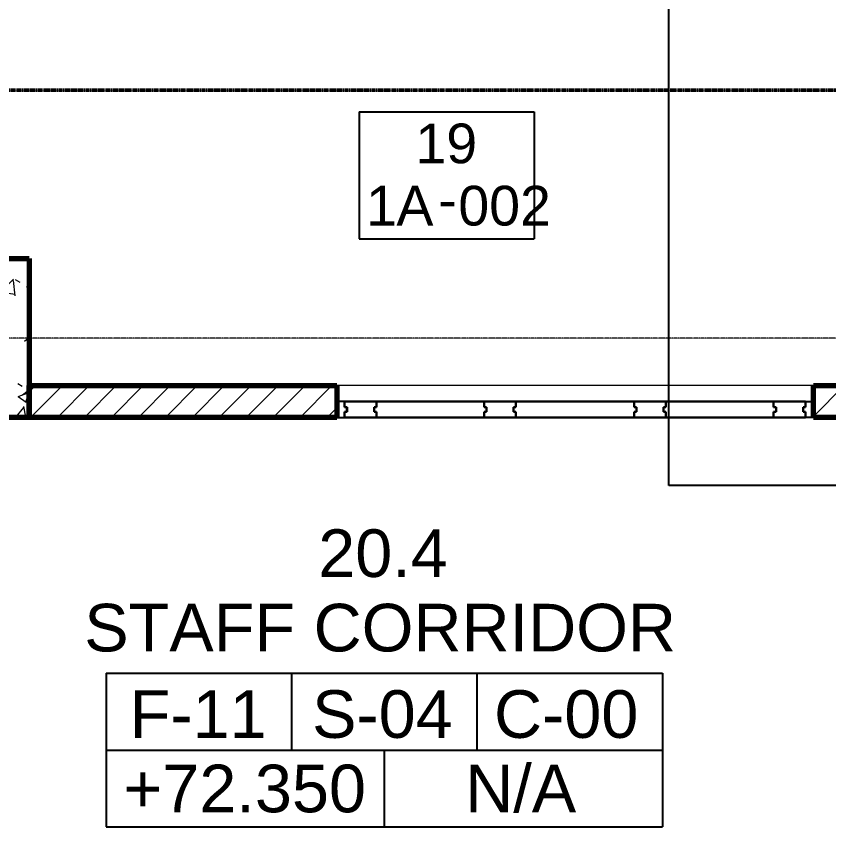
# Model space of a CAD drawing. Header units: millimetres. Extents: x -920221 to -841619, y -18676 to 22445.
# Drawn here: x -903239 to -898126, y 501 to 5605 of the extents above; entities that cross this region are included whole.
import ezdxf
from ezdxf.xclip import XClip

# ---------------------------------------------------------------- set-up
doc = ezdxf.new("R2010")
doc.units = ezdxf.units.MM
doc.header["$XCLIPFRAME"] = 0
doc.linetypes.add('DPA_Grid _ Level 100', pattern=[10, 5.5, -1.6, 1.3, -1.6])
for name, color, linetype, lineweight in [('A-COLS', 5, 'Continuous', 70), ('A-COLS-E', 1, 'Continuous', 35), ('A-DOOR', 3, 'Continuous', 25), ('A-DOOR-E', 2, 'Continuous', 25), ('A-DOOR-FRAM', 3, 'Continuous', 25), ('A-DOOR-IDEN', 3, 'Continuous', 25), ('A-ROOM-IDEN', 3, 'Continuous', 25), ('A-ROOM-LINE', 3, 'Continuous', 25), ('A-WALL', 5, 'Continuous', 35), ('A-WALL-PATT', 1, 'Continuous', 9), ('G-ANNO-SECL', 3, 'Continuous', 9), ('S-GRID', 251, 'Continuous', 9), ('WALL-E', 2, 'Continuous', 9)]:
    doc.layers.add(name, color=color, linetype=linetype, lineweight=lineweight)
doc.styles.add('Arial_1', font='arial.ttf', dxfattribs={"height": 250})
doc.styles.add('Arial_2', font='arial.ttf', dxfattribs={"height": 300})
doc.styles.add('Arial_3', font='arial.ttf', dxfattribs={"height": 2.5})

# ---------------------------------------------------------------- blocks, each defined once
blk = doc.blocks.new('A33 - _Wall_ Access Panel 3000 x 3000-18927021-4280-01 ENLARGED LOWER PLATFORM LEVEL - REFLECTED CEILING PLAN - SHEET 1')
at = {"layer": 'A-DOOR'}
for p, q in [((-1450, 100), (-1450, 65)), ((-1250, 100), (-1450, 100)), ((-1450, 65), (-1435, 65)), ((-1435, 65), (-1435, 35)), ((-1265, 65), (-1250, 65)), ((-1265, 35), (-1265, 65)), ((-1265, 65), (-1265, 35)), ((-1250, 65), (-1265, 65)), ((-1250, 65), (-1250, 100)), ((-1250, 100), (-1250, 65)), ((-571.7, 100), (-1250, 100)), ((-571.7, 100), (-571.7, 65)), ((-371.7, 100), (-571.7, 100)), ((-571.7, 65), (-571.7, 100)), ((-571.7, 65), (-556.7, 65)), ((-556.7, 65), (-571.7, 65)), ((-556.7, 65), (-556.7, 35)), ((-556.7, 35), (-556.7, 65)), ((-386.7, 65), (-371.7, 65)), ((-386.7, 35), (-386.7, 65)), ((-386.7, 65), (-386.7, 35)), ((-371.7, 65), (-386.7, 65)), ((-371.7, 65), (-371.7, 100)), ((-371.7, 100), (-371.7, 65)), ((371.6, 100), (-371.7, 100)), ((371.6, 65), (371.6, 100)), ((386.6, 65), (371.6, 65)), ((371.7, 100), (371.7, 65)), ((571.7, 100), (371.7, 100)), ((371.7, 65), (386.7, 65)), ((386.6, 35), (386.6, 65)), ((386.7, 65), (386.7, 35)), ((556.7, 65), (571.7, 65)), ((556.7, 35), (556.7, 65)), ((556.7, 65), (556.7, 35)), ((571.7, 65), (556.7, 65)), ((571.7, 65), (571.7, 100)), ((571.7, 100), (571.7, 65)), ((1250, 100), (571.7, 100)), ((1250, 100), (1250, 65)), ((1450, 100), (1250, 100)), ((1250, 65), (1250, 100)), ((1250, 65), (1265, 65)), ((1265, 65), (1250, 65)), ((1265, 65), (1265, 35)), ((1265, 35), (1265, 65)), ((1435, 65), (1450, 65)), ((1435, 35), (1435, 65)), ((1450, 65), (1450, 100)), ((-1450, 35), (-1450, 0)), ((-1435, 35), (-1450, 35)), ((-1450, 0), (-1250, 0)), ((-1250, 35), (-1265, 35)), ((-1265, 35), (-1250, 35)), ((-1250, 0), (-1250, 35)), ((-1250, 35), (-1250, 0)), ((-1250, 0), (-571.7, 0)), ((-571.7, 35), (-571.7, 0)), ((-556.7, 35), (-571.7, 35)), ((-571.7, 35), (-556.7, 35)), ((-571.7, 0), (-571.7, 35)), ((-571.7, 0), (-371.7, 0)), ((-371.7, 35), (-386.7, 35)), ((-386.7, 35), (-371.7, 35)), ((-371.7, 0), (-371.7, 35)), ((-371.7, 35), (-371.7, 0)), ((-371.7, 0), (371.6, 0)), ((371.6, 35), (386.6, 35)), ((371.6, 0), (371.6, 35)), ((371.7, 35), (371.7, 0)), ((386.7, 35), (371.7, 35)), ((371.7, 0), (571.7, 0)), ((571.7, 35), (556.7, 35)), ((556.7, 35), (571.7, 35)), ((571.7, 0), (571.7, 35)), ((571.7, 35), (571.7, 0)), ((571.7, 0), (1250, 0)), ((1250, 35), (1250, 0)), ((1265, 35), (1250, 35)), ((1250, 35), (1265, 35)), ((1250, 0), (1250, 35)), ((1250, 0), (1450, 0)), ((1450, 35), (1435, 35)), ((1450, 0), (1450, 35))]:
    blk.add_line(p, q, dxfattribs=at)
at = {"layer": 'A-DOOR-E'}
for p, q in [((-1450, 100), (-1250, 100)), ((-1450, 65), (-1450, 100)), ((-1435, 65), (-1450, 65)), ((-1435, 35), (-1435, 65)), ((-1265, 65), (-1265, 35)), ((-1250, 65), (-1265, 65)), ((-1250, 65), (-1265, 65)), ((-1265, 65), (-1265, 35)), ((-1265, 35), (-1265, 65)), ((-1265, 65), (-1250, 65)), ((-1250, 65), (-1265, 65)), ((-1265, 65), (-1265, 35)), ((-1265, 35), (-1265, 65)), ((-1265, 65), (-1250, 65)), ((-1265, 35), (-1265, 65)), ((-1265, 65), (-1250, 65)), ((-1265, 65), (-1250, 65)), ((-1265, 35), (-1265, 65)), ((-1265, 65), (-1250, 65)), ((-1265, 35), (-1265, 65)), ((-1250, 100), (-1250, 65)), ((-571.7, 100), (-1250, 100)), ((-1250, 100), (-1250, 65)), ((-1250, 65), (-1250, 100)), ((-1250, 100), (-571.7, 100)), ((-571.7, 100), (-1250, 100)), ((-1250, 100), (-1250, 65)), ((-1250, 65), (-1250, 100)), ((-1250, 100), (-571.7, 100)), ((-1250, 65), (-1250, 100)), ((-1250, 100), (-571.7, 100)), ((-1250, 100), (-571.7, 100)), ((-1250, 65), (-1250, 100)), ((-1250, 100), (-571.7, 100)), ((-1250, 65), (-1250, 100)), ((-571.7, 100), (-371.7, 100)), ((-571.7, 65), (-571.7, 100)), ((-571.7, 65), (-571.7, 100)), ((-571.7, 100), (-571.7, 65)), ((-571.7, 65), (-571.7, 100)), ((-571.7, 100), (-571.7, 65)), ((-571.7, 100), (-571.7, 65)), ((-571.7, 100), (-571.7, 65)), ((-571.7, 100), (-571.7, 65)), ((-556.7, 65), (-571.7, 65)), ((-556.7, 65), (-571.7, 65)), ((-571.7, 65), (-556.7, 65)), ((-556.7, 65), (-571.7, 65)), ((-571.7, 65), (-556.7, 65)), ((-571.7, 65), (-556.7, 65)), ((-571.7, 65), (-556.7, 65)), ((-571.7, 65), (-556.7, 65)), ((-556.7, 35), (-556.7, 65)), ((-556.7, 35), (-556.7, 65)), ((-556.7, 65), (-556.7, 35)), ((-556.7, 35), (-556.7, 65)), ((-556.7, 65), (-556.7, 35)), ((-556.7, 65), (-556.7, 35)), ((-556.7, 65), (-556.7, 35)), ((-556.7, 65), (-556.7, 35)), ((-386.7, 65), (-386.7, 35)), ((-371.7, 65), (-386.7, 65)), ((-371.7, 65), (-386.7, 65)), ((-386.7, 65), (-386.7, 35)), ((-386.7, 35), (-386.7, 65)), ((-386.7, 65), (-371.7, 65)), ((-371.7, 65), (-386.7, 65)), ((-386.7, 65), (-386.7, 35)), ((-386.7, 35), (-386.7, 65)), ((-386.7, 65), (-371.7, 65)), ((-386.7, 35), (-386.7, 65)), ((-386.7, 65), (-371.7, 65)), ((-386.7, 65), (-371.7, 65)), ((-386.7, 35), (-386.7, 65)), ((-386.7, 65), (-371.7, 65)), ((-386.7, 35), (-386.7, 65)), ((-371.7, 100), (-371.7, 65)), ((371.6, 100), (-371.7, 100)), ((-371.7, 100), (-371.7, 65)), ((-371.7, 65), (-371.7, 100)), ((-371.7, 100), (371.6, 100)), ((371.6, 100), (-371.7, 100)), ((-371.7, 100), (-371.7, 65)), ((-371.7, 65), (-371.7, 100)), ((-371.7, 100), (371.6, 100)), ((-371.7, 65), (-371.7, 100)), ((-371.7, 100), (371.6, 100)), ((-371.7, 100), (371.6, 100)), ((-371.7, 65), (-371.7, 100)), ((-371.7, 100), (371.6, 100)), ((-371.7, 65), (-371.7, 100)), ((371.6, 65), (371.6, 100)), ((371.6, 100), (371.6, 65)), ((371.6, 65), (371.6, 100)), ((371.6, 100), (371.6, 65)), ((371.6, 100), (371.6, 65)), ((371.6, 100), (371.6, 65)), ((371.6, 100), (371.6, 65)), ((386.6, 65), (371.6, 65)), ((371.6, 65), (386.6, 65)), ((386.6, 65), (371.6, 65)), ((371.6, 65), (386.6, 65)), ((371.6, 65), (386.6, 65)), ((371.6, 65), (386.6, 65)), ((371.6, 65), (386.6, 65)), ((371.7, 100), (571.7, 100)), ((371.7, 65), (371.7, 100)), ((386.7, 65), (371.7, 65)), ((386.6, 35), (386.6, 65)), ((386.6, 65), (386.6, 35)), ((386.6, 35), (386.6, 65)), ((386.6, 65), (386.6, 35)), ((386.6, 65), (386.6, 35)), ((386.6, 65), (386.6, 35)), ((386.6, 65), (386.6, 35)), ((386.7, 35), (386.7, 65)), ((556.7, 65), (556.7, 35)), ((571.7, 65), (556.7, 65)), ((571.7, 65), (556.7, 65)), ((556.7, 65), (556.7, 35)), ((556.7, 35), (556.7, 65)), ((556.7, 65), (571.7, 65)), ((571.7, 65), (556.7, 65)), ((556.7, 65), (556.7, 35)), ((556.7, 35), (556.7, 65)), ((556.7, 65), (571.7, 65)), ((556.7, 35), (556.7, 65)), ((556.7, 65), (571.7, 65)), ((556.7, 65), (571.7, 65)), ((556.7, 35), (556.7, 65)), ((556.7, 65), (571.7, 65)), ((556.7, 35), (556.7, 65)), ((571.7, 100), (571.7, 65)), ((1250, 100), (571.7, 100)), ((571.7, 100), (571.7, 65)), ((571.7, 65), (571.7, 100)), ((571.7, 100), (1250, 100)), ((1250, 100), (571.7, 100)), ((571.7, 100), (571.7, 65)), ((571.7, 65), (571.7, 100)), ((571.7, 100), (1250, 100)), ((571.7, 65), (571.7, 100)), ((571.7, 100), (1250, 100)), ((571.7, 100), (1250, 100)), ((571.7, 65), (571.7, 100)), ((571.7, 100), (1250, 100)), ((571.7, 65), (571.7, 100)), ((1250, 100), (1450, 100)), ((1250, 65), (1250, 100)), ((1250, 65), (1250, 100)), ((1250, 100), (1250, 65)), ((1250, 65), (1250, 100)), ((1250, 100), (1250, 65)), ((1250, 100), (1250, 65)), ((1250, 100), (1250, 65)), ((1250, 100), (1250, 65)), ((1265, 65), (1250, 65)), ((1265, 65), (1250, 65)), ((1250, 65), (1265, 65)), ((1265, 65), (1250, 65)), ((1250, 65), (1265, 65)), ((1250, 65), (1265, 65)), ((1250, 65), (1265, 65)), ((1250, 65), (1265, 65)), ((1265, 35), (1265, 65)), ((1265, 35), (1265, 65)), ((1265, 65), (1265, 35)), ((1265, 35), (1265, 65)), ((1265, 65), (1265, 35)), ((1265, 65), (1265, 35)), ((1265, 65), (1265, 35)), ((1265, 65), (1265, 35)), ((1435, 65), (1435, 35)), ((1450, 65), (1435, 65)), ((1450, 100), (1450, 65)), ((-1450, 35), (-1435, 35)), ((-1450, 0), (-1450, 35)), ((-1250, 0), (-1450, 0)), ((-1265, 35), (-1250, 35)), ((-1265, 35), (-1250, 35)), ((-1250, 35), (-1265, 35)), ((-1265, 35), (-1250, 35)), ((-1250, 35), (-1265, 35)), ((-1250, 35), (-1265, 35)), ((-1250, 35), (-1265, 35)), ((-1250, 35), (-1265, 35)), ((-1250, 35), (-1250, 0)), ((-1250, 35), (-1250, 0)), ((-1250, 0), (-1250, 35)), ((-1250, 35), (-1250, 0)), ((-1250, 0), (-1250, 35)), ((-1250, 0), (-1250, 35)), ((-1250, 0), (-1250, 35)), ((-1250, 0), (-1250, 35)), ((-1250, 0), (-571.7, 0)), ((-571.7, 0), (-1250, 0)), ((-1250, 0), (-571.7, 0)), ((-571.7, 0), (-1250, 0)), ((-571.7, 0), (-1250, 0)), ((-571.7, 0), (-1250, 0)), ((-571.7, 0), (-1250, 0)), ((-571.7, 35), (-556.7, 35)), ((-571.7, 0), (-571.7, 35)), ((-571.7, 0), (-571.7, 35)), ((-571.7, 35), (-556.7, 35)), ((-556.7, 35), (-571.7, 35)), ((-571.7, 35), (-571.7, 0)), ((-571.7, 0), (-571.7, 35)), ((-571.7, 35), (-556.7, 35)), ((-556.7, 35), (-571.7, 35)), ((-571.7, 35), (-571.7, 0)), ((-556.7, 35), (-571.7, 35)), ((-571.7, 35), (-571.7, 0)), ((-571.7, 35), (-571.7, 0)), ((-556.7, 35), (-571.7, 35)), ((-571.7, 35), (-571.7, 0)), ((-556.7, 35), (-571.7, 35)), ((-371.7, 0), (-571.7, 0)), ((-386.7, 35), (-371.7, 35)), ((-386.7, 35), (-371.7, 35)), ((-371.7, 35), (-386.7, 35)), ((-386.7, 35), (-371.7, 35)), ((-371.7, 35), (-386.7, 35)), ((-371.7, 35), (-386.7, 35)), ((-371.7, 35), (-386.7, 35)), ((-371.7, 35), (-386.7, 35)), ((-371.7, 35), (-371.7, 0)), ((-371.7, 35), (-371.7, 0)), ((-371.7, 0), (-371.7, 35)), ((-371.7, 35), (-371.7, 0)), ((-371.7, 0), (-371.7, 35)), ((-371.7, 0), (-371.7, 35)), ((-371.7, 0), (-371.7, 35)), ((-371.7, 0), (-371.7, 35)), ((-371.7, 0), (371.6, 0)), ((371.6, 0), (-371.7, 0)), ((-371.7, 0), (371.6, 0)), ((371.6, 0), (-371.7, 0)), ((371.6, 0), (-371.7, 0)), ((371.6, 0), (-371.7, 0)), ((371.6, 0), (-371.7, 0)), ((371.6, 0), (371.6, 35)), ((371.6, 35), (386.6, 35)), ((386.6, 35), (371.6, 35)), ((371.6, 35), (371.6, 0)), ((371.6, 0), (371.6, 35)), ((371.6, 35), (386.6, 35)), ((386.6, 35), (371.6, 35)), ((371.6, 35), (371.6, 0)), ((386.6, 35), (371.6, 35)), ((371.6, 35), (371.6, 0)), ((371.6, 35), (371.6, 0)), ((386.6, 35), (371.6, 35)), ((371.6, 35), (371.6, 0)), ((386.6, 35), (371.6, 35)), ((371.7, 35), (386.7, 35)), ((371.7, 0), (371.7, 35)), ((571.7, 0), (371.7, 0)), ((556.7, 35), (571.7, 35)), ((556.7, 35), (571.7, 35)), ((571.7, 35), (556.7, 35)), ((556.7, 35), (571.7, 35)), ((571.7, 35), (556.7, 35)), ((571.7, 35), (556.7, 35)), ((571.7, 35), (556.7, 35)), ((571.7, 35), (556.7, 35)), ((571.7, 35), (571.7, 0)), ((571.7, 35), (571.7, 0)), ((571.7, 0), (571.7, 35)), ((571.7, 35), (571.7, 0)), ((571.7, 0), (571.7, 35)), ((571.7, 0), (571.7, 35)), ((571.7, 0), (571.7, 35)), ((571.7, 0), (571.7, 35)), ((571.7, 0), (1250, 0)), ((1250, 0), (571.7, 0)), ((571.7, 0), (1250, 0)), ((1250, 0), (571.7, 0)), ((1250, 0), (571.7, 0)), ((1250, 0), (571.7, 0)), ((1250, 0), (571.7, 0)), ((1250, 35), (1265, 35)), ((1250, 0), (1250, 35)), ((1250, 0), (1250, 35)), ((1250, 35), (1265, 35)), ((1265, 35), (1250, 35)), ((1250, 35), (1250, 0)), ((1250, 0), (1250, 35)), ((1250, 35), (1265, 35)), ((1265, 35), (1250, 35)), ((1250, 35), (1250, 0)), ((1265, 35), (1250, 35)), ((1250, 35), (1250, 0)), ((1250, 35), (1250, 0)), ((1265, 35), (1250, 35)), ((1250, 35), (1250, 0)), ((1265, 35), (1250, 35)), ((1450, 0), (1250, 0)), ((1435, 35), (1450, 35)), ((1450, 35), (1450, 0))]:
    blk.add_line(p, q, dxfattribs=at)
at = {"layer": 'A-DOOR-FRAM'}
for p, q in [((-1500, 100), (-1450, 100)), ((-1500, 0), (-1500, 100)), ((-1450, 100), (-1450, 65)), ((-1450, 65), (-1435.2, 65)), ((-1435.2, 65), (-1435.2, 35)), ((1435.2, 65), (1435.2, 35)), ((1450, 65), (1435.2, 65)), ((1450, 100), (1450, 65)), ((1500, 100), (1450, 100)), ((1500, 0), (1500, 100)), ((-1450, 0), (-1500, 0)), ((-1450, 35), (-1450, 0)), ((-1435.2, 35), (-1450, 35)), ((1435.2, 35), (1450, 35)), ((1450, 35), (1450, 0)), ((1450, 0), (1500, 0))]:
    blk.add_line(p, q, dxfattribs=at)
blk = doc.blocks.new('DPA_Door Tag - Standard-4918896-4280-01 ENLARGED LOWER PLATFORM LEVEL - REFLECTED CEILING PLAN - SHEET 1')
at = {"layer": 'A-DOOR-IDEN'}
for p, q in [((-5.5, 4), (-5.5, -4)), ((-5.5, 4), (5.5, 4)), ((5.5, 4), (5.5, -4)), ((-5.5, -4), (5.5, -4))]:
    blk.add_line(p, q, dxfattribs=at)
at = {"layer": 'A-DOOR-IDEN', "lineweight": 9, "insert": (-0.528, -0.28), "char_height": 2.5, "width": 1.44304, "attachment_point": 1, "style": 'Arial_3'}
blk.add_mtext('-', dxfattribs=at)
blk = doc.blocks.new('DPA_Room Tag Box - Standard-4486259-4280-01 ENLARGED LOWER PLATFORM LEVEL - REFLECTED CEILING PLAN - SHEET 1')
at = {"layer": 'A-ROOM-LINE'}
for p, q in [((-17.5, -2.936), (-17.5, -12.604)), ((-17.5, -2.936), (17.5, -2.936)), ((-5.833, -2.936), (-5.833, -7.77)), ((5.833, -2.936), (5.833, -7.77)), ((17.5, -2.936), (17.5, -12.604)), ((-17.5, -7.77), (17.5, -7.77)), ((0, -7.77), (0, -12.604)), ((-17.5, -12.604), (17.5, -12.604))]:
    blk.add_line(p, q, dxfattribs=at)
blk = doc.blocks.new('*U192')
at = {"layer": 'S-GRID', "linetype": 'DPA_Grid _ Level 100'}
blk.add_line((12525, 0), (-60212.9, 0), dxfattribs=at)
blk = doc.blocks.new('A33 - _Wall_ Access Panel 3000 x 3000-18927021-4180-01 LOWER PLATFORM LEVEL - REFLECTED CEILING PLAN')
at = {"layer": 'A-DOOR', "lineweight": 9}
for p, q in [((-1450, 100), (-1450, 65)), ((-1250, 100), (-1450, 100)), ((-1450, 65), (-1435, 65)), ((-1435, 65), (-1435, 35)), ((-1265, 65), (-1250, 65)), ((-1265, 35), (-1265, 65)), ((-1265, 65), (-1265, 35)), ((-1250, 65), (-1265, 65)), ((-1250, 65), (-1250, 100)), ((-1250, 100), (-1250, 65)), ((-571.7, 100), (-1250, 100)), ((-571.7, 100), (-571.7, 65)), ((-371.7, 100), (-571.7, 100)), ((-571.7, 65), (-571.7, 100)), ((-571.7, 65), (-556.7, 65)), ((-556.7, 65), (-571.7, 65)), ((-556.7, 65), (-556.7, 35)), ((-556.7, 35), (-556.7, 65)), ((-386.7, 65), (-371.7, 65)), ((-386.7, 35), (-386.7, 65)), ((-386.7, 65), (-386.7, 35)), ((-371.7, 65), (-386.7, 65)), ((-371.7, 65), (-371.7, 100)), ((-371.7, 100), (-371.7, 65)), ((371.6, 100), (-371.7, 100)), ((371.6, 65), (371.6, 100)), ((386.6, 65), (371.6, 65)), ((371.7, 100), (371.7, 65)), ((571.7, 100), (371.7, 100)), ((371.7, 65), (386.7, 65)), ((386.6, 35), (386.6, 65)), ((386.7, 65), (386.7, 35)), ((556.7, 65), (571.7, 65)), ((556.7, 35), (556.7, 65)), ((556.7, 65), (556.7, 35)), ((571.7, 65), (556.7, 65)), ((571.7, 65), (571.7, 100)), ((571.7, 100), (571.7, 65)), ((1250, 100), (571.7, 100)), ((1250, 100), (1250, 65)), ((1450, 100), (1250, 100)), ((1250, 65), (1250, 100)), ((1250, 65), (1265, 65)), ((1265, 65), (1250, 65)), ((1265, 65), (1265, 35)), ((1265, 35), (1265, 65)), ((1435, 65), (1450, 65)), ((1435, 35), (1435, 65)), ((1450, 65), (1450, 100)), ((-1450, 35), (-1450, 0)), ((-1435, 35), (-1450, 35)), ((-1450, 0), (-1250, 0)), ((-1250, 35), (-1265, 35)), ((-1265, 35), (-1250, 35)), ((-1250, 0), (-1250, 35)), ((-1250, 35), (-1250, 0)), ((-1250, 0), (-571.7, 0)), ((-571.7, 35), (-571.7, 0)), ((-556.7, 35), (-571.7, 35)), ((-571.7, 35), (-556.7, 35)), ((-571.7, 0), (-571.7, 35)), ((-571.7, 0), (-371.7, 0)), ((-371.7, 35), (-386.7, 35)), ((-386.7, 35), (-371.7, 35)), ((-371.7, 0), (-371.7, 35)), ((-371.7, 35), (-371.7, 0)), ((-371.7, 0), (371.6, 0)), ((371.6, 35), (386.6, 35)), ((371.6, 0), (371.6, 35)), ((371.7, 35), (371.7, 0)), ((386.7, 35), (371.7, 35)), ((371.7, 0), (571.7, 0)), ((571.7, 35), (556.7, 35)), ((556.7, 35), (571.7, 35)), ((571.7, 0), (571.7, 35)), ((571.7, 35), (571.7, 0)), ((571.7, 0), (1250, 0)), ((1250, 35), (1250, 0)), ((1265, 35), (1250, 35)), ((1250, 35), (1265, 35)), ((1250, 0), (1250, 35)), ((1250, 0), (1450, 0)), ((1450, 35), (1435, 35)), ((1450, 0), (1450, 35))]:
    blk.add_line(p, q, dxfattribs=at)
at = {"layer": 'A-DOOR-E'}
for p, q in [((-1450, 100), (-1250, 100)), ((-1450, 65), (-1450, 100)), ((-1435, 65), (-1450, 65)), ((-1435, 35), (-1435, 65)), ((-1265, 65), (-1265, 35)), ((-1250, 65), (-1265, 65)), ((-1250, 65), (-1265, 65)), ((-1265, 65), (-1265, 35)), ((-1265, 35), (-1265, 65)), ((-1265, 65), (-1250, 65)), ((-1250, 65), (-1265, 65)), ((-1265, 65), (-1265, 35)), ((-1265, 35), (-1265, 65)), ((-1265, 65), (-1250, 65)), ((-1265, 35), (-1265, 65)), ((-1265, 65), (-1250, 65)), ((-1265, 65), (-1250, 65)), ((-1265, 35), (-1265, 65)), ((-1265, 65), (-1250, 65)), ((-1265, 35), (-1265, 65)), ((-1250, 100), (-1250, 65)), ((-571.7, 100), (-1250, 100)), ((-1250, 100), (-1250, 65)), ((-1250, 65), (-1250, 100)), ((-1250, 100), (-571.7, 100)), ((-571.7, 100), (-1250, 100)), ((-1250, 100), (-1250, 65)), ((-1250, 65), (-1250, 100)), ((-1250, 100), (-571.7, 100)), ((-1250, 65), (-1250, 100)), ((-1250, 100), (-571.7, 100)), ((-1250, 100), (-571.7, 100)), ((-1250, 65), (-1250, 100)), ((-1250, 100), (-571.7, 100)), ((-1250, 65), (-1250, 100)), ((-571.7, 100), (-371.7, 100)), ((-571.7, 65), (-571.7, 100)), ((-571.7, 65), (-571.7, 100)), ((-571.7, 100), (-571.7, 65)), ((-571.7, 65), (-571.7, 100)), ((-571.7, 100), (-571.7, 65)), ((-571.7, 100), (-571.7, 65)), ((-571.7, 100), (-571.7, 65)), ((-571.7, 100), (-571.7, 65)), ((-556.7, 65), (-571.7, 65)), ((-556.7, 65), (-571.7, 65)), ((-571.7, 65), (-556.7, 65)), ((-556.7, 65), (-571.7, 65)), ((-571.7, 65), (-556.7, 65)), ((-571.7, 65), (-556.7, 65)), ((-571.7, 65), (-556.7, 65)), ((-571.7, 65), (-556.7, 65)), ((-556.7, 35), (-556.7, 65)), ((-556.7, 35), (-556.7, 65)), ((-556.7, 65), (-556.7, 35)), ((-556.7, 35), (-556.7, 65)), ((-556.7, 65), (-556.7, 35)), ((-556.7, 65), (-556.7, 35)), ((-556.7, 65), (-556.7, 35)), ((-556.7, 65), (-556.7, 35)), ((-386.7, 65), (-386.7, 35)), ((-371.7, 65), (-386.7, 65)), ((-371.7, 65), (-386.7, 65)), ((-386.7, 65), (-386.7, 35)), ((-386.7, 35), (-386.7, 65)), ((-386.7, 65), (-371.7, 65)), ((-371.7, 65), (-386.7, 65)), ((-386.7, 65), (-386.7, 35)), ((-386.7, 35), (-386.7, 65)), ((-386.7, 65), (-371.7, 65)), ((-386.7, 35), (-386.7, 65)), ((-386.7, 65), (-371.7, 65)), ((-386.7, 65), (-371.7, 65)), ((-386.7, 35), (-386.7, 65)), ((-386.7, 65), (-371.7, 65)), ((-386.7, 35), (-386.7, 65)), ((-371.7, 100), (-371.7, 65)), ((371.6, 100), (-371.7, 100)), ((-371.7, 100), (-371.7, 65)), ((-371.7, 65), (-371.7, 100)), ((-371.7, 100), (371.6, 100)), ((371.6, 100), (-371.7, 100)), ((-371.7, 100), (-371.7, 65)), ((-371.7, 65), (-371.7, 100)), ((-371.7, 100), (371.6, 100)), ((-371.7, 65), (-371.7, 100)), ((-371.7, 100), (371.6, 100)), ((-371.7, 100), (371.6, 100)), ((-371.7, 65), (-371.7, 100)), ((-371.7, 100), (371.6, 100)), ((-371.7, 65), (-371.7, 100)), ((371.6, 65), (371.6, 100)), ((371.6, 100), (371.6, 65)), ((371.6, 65), (371.6, 100)), ((371.6, 100), (371.6, 65)), ((371.6, 100), (371.6, 65)), ((371.6, 100), (371.6, 65)), ((371.6, 100), (371.6, 65)), ((386.6, 65), (371.6, 65)), ((371.6, 65), (386.6, 65)), ((386.6, 65), (371.6, 65)), ((371.6, 65), (386.6, 65)), ((371.6, 65), (386.6, 65)), ((371.6, 65), (386.6, 65)), ((371.6, 65), (386.6, 65)), ((371.7, 100), (571.7, 100)), ((371.7, 65), (371.7, 100)), ((386.7, 65), (371.7, 65)), ((386.6, 35), (386.6, 65)), ((386.6, 65), (386.6, 35)), ((386.6, 35), (386.6, 65)), ((386.6, 65), (386.6, 35)), ((386.6, 65), (386.6, 35)), ((386.6, 65), (386.6, 35)), ((386.6, 65), (386.6, 35)), ((386.7, 35), (386.7, 65)), ((556.7, 65), (556.7, 35)), ((571.7, 65), (556.7, 65)), ((571.7, 65), (556.7, 65)), ((556.7, 65), (556.7, 35)), ((556.7, 35), (556.7, 65)), ((556.7, 65), (571.7, 65)), ((571.7, 65), (556.7, 65)), ((556.7, 65), (556.7, 35)), ((556.7, 35), (556.7, 65)), ((556.7, 65), (571.7, 65)), ((556.7, 35), (556.7, 65)), ((556.7, 65), (571.7, 65)), ((556.7, 65), (571.7, 65)), ((556.7, 35), (556.7, 65)), ((556.7, 65), (571.7, 65)), ((556.7, 35), (556.7, 65)), ((571.7, 100), (571.7, 65)), ((1250, 100), (571.7, 100)), ((571.7, 100), (571.7, 65)), ((571.7, 65), (571.7, 100)), ((571.7, 100), (1250, 100)), ((1250, 100), (571.7, 100)), ((571.7, 100), (571.7, 65)), ((571.7, 65), (571.7, 100)), ((571.7, 100), (1250, 100)), ((571.7, 65), (571.7, 100)), ((571.7, 100), (1250, 100)), ((571.7, 100), (1250, 100)), ((571.7, 65), (571.7, 100)), ((571.7, 100), (1250, 100)), ((571.7, 65), (571.7, 100)), ((1250, 100), (1450, 100)), ((1250, 65), (1250, 100)), ((1250, 65), (1250, 100)), ((1250, 100), (1250, 65)), ((1250, 65), (1250, 100)), ((1250, 100), (1250, 65)), ((1250, 100), (1250, 65)), ((1250, 100), (1250, 65)), ((1250, 100), (1250, 65)), ((1265, 65), (1250, 65)), ((1265, 65), (1250, 65)), ((1250, 65), (1265, 65)), ((1265, 65), (1250, 65)), ((1250, 65), (1265, 65)), ((1250, 65), (1265, 65)), ((1250, 65), (1265, 65)), ((1250, 65), (1265, 65)), ((1265, 35), (1265, 65)), ((1265, 35), (1265, 65)), ((1265, 65), (1265, 35)), ((1265, 35), (1265, 65)), ((1265, 65), (1265, 35)), ((1265, 65), (1265, 35)), ((1265, 65), (1265, 35)), ((1265, 65), (1265, 35)), ((1435, 65), (1435, 35)), ((1450, 65), (1435, 65)), ((1450, 100), (1450, 65)), ((-1450, 35), (-1435, 35)), ((-1450, 0), (-1450, 35)), ((-1250, 0), (-1450, 0)), ((-1265, 35), (-1250, 35)), ((-1265, 35), (-1250, 35)), ((-1250, 35), (-1265, 35)), ((-1265, 35), (-1250, 35)), ((-1250, 35), (-1265, 35)), ((-1250, 35), (-1265, 35)), ((-1250, 35), (-1265, 35)), ((-1250, 35), (-1265, 35)), ((-1250, 35), (-1250, 0)), ((-1250, 35), (-1250, 0)), ((-1250, 0), (-1250, 35)), ((-1250, 35), (-1250, 0)), ((-1250, 0), (-1250, 35)), ((-1250, 0), (-1250, 35)), ((-1250, 0), (-1250, 35)), ((-1250, 0), (-1250, 35)), ((-1250, 0), (-571.7, 0)), ((-571.7, 0), (-1250, 0)), ((-1250, 0), (-571.7, 0)), ((-571.7, 0), (-1250, 0)), ((-571.7, 0), (-1250, 0)), ((-571.7, 0), (-1250, 0)), ((-571.7, 0), (-1250, 0)), ((-571.7, 35), (-556.7, 35)), ((-571.7, 0), (-571.7, 35)), ((-571.7, 0), (-571.7, 35)), ((-571.7, 35), (-556.7, 35)), ((-556.7, 35), (-571.7, 35)), ((-571.7, 35), (-571.7, 0)), ((-571.7, 0), (-571.7, 35)), ((-571.7, 35), (-556.7, 35)), ((-556.7, 35), (-571.7, 35)), ((-571.7, 35), (-571.7, 0)), ((-556.7, 35), (-571.7, 35)), ((-571.7, 35), (-571.7, 0)), ((-571.7, 35), (-571.7, 0)), ((-556.7, 35), (-571.7, 35)), ((-571.7, 35), (-571.7, 0)), ((-556.7, 35), (-571.7, 35)), ((-371.7, 0), (-571.7, 0)), ((-386.7, 35), (-371.7, 35)), ((-386.7, 35), (-371.7, 35)), ((-371.7, 35), (-386.7, 35)), ((-386.7, 35), (-371.7, 35)), ((-371.7, 35), (-386.7, 35)), ((-371.7, 35), (-386.7, 35)), ((-371.7, 35), (-386.7, 35)), ((-371.7, 35), (-386.7, 35)), ((-371.7, 35), (-371.7, 0)), ((-371.7, 35), (-371.7, 0)), ((-371.7, 0), (-371.7, 35)), ((-371.7, 35), (-371.7, 0)), ((-371.7, 0), (-371.7, 35)), ((-371.7, 0), (-371.7, 35)), ((-371.7, 0), (-371.7, 35)), ((-371.7, 0), (-371.7, 35)), ((-371.7, 0), (371.6, 0)), ((371.6, 0), (-371.7, 0)), ((-371.7, 0), (371.6, 0)), ((371.6, 0), (-371.7, 0)), ((371.6, 0), (-371.7, 0)), ((371.6, 0), (-371.7, 0)), ((371.6, 0), (-371.7, 0)), ((371.6, 0), (371.6, 35)), ((371.6, 35), (386.6, 35)), ((386.6, 35), (371.6, 35)), ((371.6, 35), (371.6, 0)), ((371.6, 0), (371.6, 35)), ((371.6, 35), (386.6, 35)), ((386.6, 35), (371.6, 35)), ((371.6, 35), (371.6, 0)), ((386.6, 35), (371.6, 35)), ((371.6, 35), (371.6, 0)), ((371.6, 35), (371.6, 0)), ((386.6, 35), (371.6, 35)), ((371.6, 35), (371.6, 0)), ((386.6, 35), (371.6, 35)), ((371.7, 35), (386.7, 35)), ((371.7, 0), (371.7, 35)), ((571.7, 0), (371.7, 0)), ((556.7, 35), (571.7, 35)), ((556.7, 35), (571.7, 35)), ((571.7, 35), (556.7, 35)), ((556.7, 35), (571.7, 35)), ((571.7, 35), (556.7, 35)), ((571.7, 35), (556.7, 35)), ((571.7, 35), (556.7, 35)), ((571.7, 35), (556.7, 35)), ((571.7, 35), (571.7, 0)), ((571.7, 35), (571.7, 0)), ((571.7, 0), (571.7, 35)), ((571.7, 35), (571.7, 0)), ((571.7, 0), (571.7, 35)), ((571.7, 0), (571.7, 35)), ((571.7, 0), (571.7, 35)), ((571.7, 0), (571.7, 35)), ((571.7, 0), (1250, 0)), ((1250, 0), (571.7, 0)), ((571.7, 0), (1250, 0)), ((1250, 0), (571.7, 0)), ((1250, 0), (571.7, 0)), ((1250, 0), (571.7, 0)), ((1250, 0), (571.7, 0)), ((1250, 35), (1265, 35)), ((1250, 0), (1250, 35)), ((1250, 0), (1250, 35)), ((1250, 35), (1265, 35)), ((1265, 35), (1250, 35)), ((1250, 35), (1250, 0)), ((1250, 0), (1250, 35)), ((1250, 35), (1265, 35)), ((1265, 35), (1250, 35)), ((1250, 35), (1250, 0)), ((1265, 35), (1250, 35)), ((1250, 35), (1250, 0)), ((1250, 35), (1250, 0)), ((1265, 35), (1250, 35)), ((1250, 35), (1250, 0)), ((1265, 35), (1250, 35)), ((1450, 0), (1250, 0)), ((1435, 35), (1450, 35)), ((1450, 35), (1450, 0))]:
    blk.add_line(p, q, dxfattribs=at)
at = {"layer": 'A-DOOR-FRAM'}
for p, q in [((-1500, 100), (-1450, 100)), ((-1500, 0), (-1500, 100)), ((-1450, 100), (-1450, 65)), ((-1450, 65), (-1435.2, 65)), ((-1435.2, 65), (-1435.2, 35)), ((1435.2, 65), (1435.2, 35)), ((1450, 65), (1435.2, 65)), ((1450, 100), (1450, 65)), ((1500, 100), (1450, 100)), ((1500, 0), (1500, 100)), ((-1450, 0), (-1500, 0)), ((-1450, 35), (-1450, 0)), ((-1435.2, 35), (-1450, 35)), ((1435.2, 35), (1450, 35)), ((1450, 35), (1450, 0)), ((1450, 0), (1500, 0))]:
    blk.add_line(p, q, dxfattribs=at)
blk = doc.blocks.new('C-1-PP19-AR-4180-01-B_20250908-040939_EXDOWNLIGHT')
at = {"layer": 'A-DOOR-E', "rotation": 180}
blk.add_blockref('A33 - _Wall_ Access Panel 3000 x 3000-18927021-4180-01 LOWER PLATFORM LEVEL - REFLECTED CEILING PLAN', (-155040, -400), dxfattribs=at)

msp = doc.modelspace()

# ---------------------------------------------------------------- hatches: boundary and pattern name
at = {"layer": 'A-COLS-E', "lineweight": 9}
h = msp.add_hatch(dxfattribs=at)
h.set_pattern_fill('FP_1', color=256, style=0, pattern_type=2)
h.set_pattern_definition([(50, (0, 0), (728.7365, -63.75582), [76.2, -838.2]), (355, (0, 0), (-140.9716, 764.2276), [60.96, -670.56]), (100.451, (60.7, -5.3), (587.77, 700.46675), [64.76, -712.36]), (46.184, (0, 203.2), (1084.3162, -168.171), [114.3, -1257.3]), (96.636, (90.4, 189.2), (949.6099, 989.7098), [97.14, -1068.54]), (351.184, (0, 203.2), (949.6206, 989.7012), [91.44, -1005.84]), (21, (101.6, 152.4), (606.45787, -409.06057), [76.2, -838.2]), (326, (101.6, 152.4), (247.20834, 736.7529), [60.96, -670.56]), (71.451, (152.14, 118.3), (853.66825, 327.68547), [64.76, -712.36]), (37.5, (0, 0), (12.35469, 338.22012), [33.528, -628.904, 33.528, -647.192, -673.1]), (37.5, (0, 0), (12.35469, 338.22012), [-1343.152, 33.528, -639.572]), (7.5, (0, 0), (267.27887, 400.72213), [33.528, -354.584, 33.528, -613.664, -256.54]), (7.5, (0, 0), (267.27887, 400.72213), [-1035.304, 33.528, -223.012]), (327.5, (-226.57, 0), (542.36333, -22.915345), [33.528, -220.472, 33.528, -758.952, -1051.56]), (327.5, (-226.57, 0), (542.36333, -22.915345), [-1046.48, 33.528, -1018.032]), (317.5, (-328.17, 0), (592.51696, 101.7071), [33.528, -296.672, 33.528, -492.76, -746.76]), (317.5, (-328.17, 0), (592.51696, 101.7071), [-856.488, 33.528, -713.232])])
h.paths.add_polyline_path([(-903157.4, 3079), (-903157.4, 4079), (-905407.4, 4079), (-905407.4, 3079), (-903203.9, 3079)])
at = {"layer": 'A-WALL-PATT', "lineweight": 9}
h = msp.add_hatch(dxfattribs=at)
h.set_pattern_fill('FP_2', color=256, style=0, pattern_type=2)
h.set_pattern_definition([(45, (0, 0), (-84.852814, 84.852814), [])])
h.paths.add_polyline_path([(-897715.3, 3079), (-897557.4, 3079), (-897557.4, 3279), (-898222.4, 3279), (-898222.4, 3079), (-897757.4, 3079)])
h.paths.add_polyline_path([(-901222.4, 3079), (-901222.4, 3279), (-903157.4, 3279), (-903157.4, 3079)])

# ---------------------------------------------------------------- linework, layer by layer
at = {"layer": 'A-COLS'}
for p, q in [((-905407.4, 4079), (-903157.4, 4079)), ((-903157.4, 4079), (-903157.4, 3079)), ((-903157.4, 3079), (-905407.4, 3079))]:
    msp.add_line(p, q, dxfattribs=at)
at = {"layer": 'A-ROOM-IDEN'}
for p, q in [((-899132.8, 2650.1), (-899132.8, 16531.2)), ((-896493.2, 2650.1), (-899132.8, 2650.1))]:
    msp.add_line(p, q, dxfattribs=at)
at = {"layer": 'A-WALL', "color": 7, "lineweight": 70}
for p, q in [((-903157.4, 3179), (-903157.4, 3279)), ((-903157.4, 3279), (-901222.4, 3279)), ((-901222.4, 3279), (-901222.4, 3179)), ((-898222.4, 3179), (-898222.4, 3279)), ((-898222.4, 3279), (-897757.4, 3279)), ((-903157.4, 3079), (-903157.4, 3179)), ((-901222.4, 3179), (-901222.4, 3079)), ((-898222.4, 3079), (-898222.4, 3179)), ((-901222.4, 3079), (-903157.4, 3079)), ((-897757.4, 3079), (-898222.4, 3079))]:
    msp.add_line(p, q, dxfattribs=at)
at = {"layer": 'G-ANNO-SECL', "linetype": 'DPA_Grid _ Level 100', "lineweight": 50}
msp.add_line((-918383.5, 5139.9), (-844553.5, 5139.9), dxfattribs=at)
at = {"layer": 'WALL-E'}
for p, q in [((-901222.4, 3279), (-901222.4, 3079)), ((-898222.4, 3279), (-901222.4, 3279)), ((-898222.4, 3279), (-898222.4, 3079)), ((-901222.4, 3079), (-898222.4, 3079))]:
    msp.add_line(p, q, dxfattribs=at)

# ---------------------------------------------------------------- block references
msp.add_blockref('*U192', (-858682.4, 3579))
ref = msp.add_blockref('C-1-PP19-AR-4180-01-B_20250908-040939_EXDOWNLIGHT', (-744682.4, 3579))
XClip(ref).set_block_clipping_path([(-170955.0000000005, -10980.0029952963), (-101439.2544794675, 14393.0014498747)])
at = {"layer": 'A-DOOR-E', "rotation": 180}
msp.add_blockref('A33 - _Wall_ Access Panel 3000 x 3000-18927021-4280-01 ENLARGED LOWER PLATFORM LEVEL - REFLECTED CEILING PLAN - SHEET 1', (-899722.4, 3179), dxfattribs=at)
at = {"layer": 'A-DOOR-IDEN', "lineweight": 9, "xscale": 99.99999999999993, "yscale": 99.99999999999993, "zscale": 99.99999999999993}
msp.add_blockref('DPA_Door Tag - Standard-4918896-4280-01 ENLARGED LOWER PLATFORM LEVEL - REFLECTED CEILING PLAN - SHEET 1', (-900530.4, 4603), dxfattribs=at)
at = {"layer": 'A-ROOM-IDEN', "xscale": 99.99999999999993, "yscale": 99.99999999999993, "zscale": 99.99999999999993}
msp.add_blockref('DPA_Room Tag Box - Standard-4486259-4280-01 ENLARGED LOWER PLATFORM LEVEL - REFLECTED CEILING PLAN - SHEET 1', (-900922.8, 1761.4), dxfattribs=at)

# ---------------------------------------------------------------- texts
at = {"layer": 'A-DOOR-IDEN', "lineweight": 9, "char_height": 250, "attachment_point": 1, "style": 'Arial_1'}
for s, insert, width in [('19', (-900726.9, 4929.5), 464.979), ('1', (-901037.1, 4537.4), 232.489), ('A', (-900846.7, 4537.4), 280.591), ('002', (-900456.9, 4537.4), 697.468)]:
    msp.add_mtext(s, dxfattribs=dict(at, insert=insert, width=width))
at = {"layer": 'A-ROOM-IDEN', "lineweight": 9, "char_height": 300, "attachment_point": 1, "style": 'Arial_2'}
for s, insert, width in [('20.4', (-901338.9, 2374), 1010.126), ('STAFF CORRIDOR', (-902811.3, 1905.1), 4569.619), ('F-11', (-902525.4, 1360.9), 1058.227), ('S-04', (-901377.3, 1360.9), 1090.295), ('C-00', (-900232.2, 1360.9), 1114.346), ('+72.350', (-902564.5, 892.1), 1883.966), ('N/A', (-900413.7, 892.1), 857.806)]:
    msp.add_mtext(s, dxfattribs=dict(at, insert=insert, width=width))

doc.saveas('drawing.dxf')
